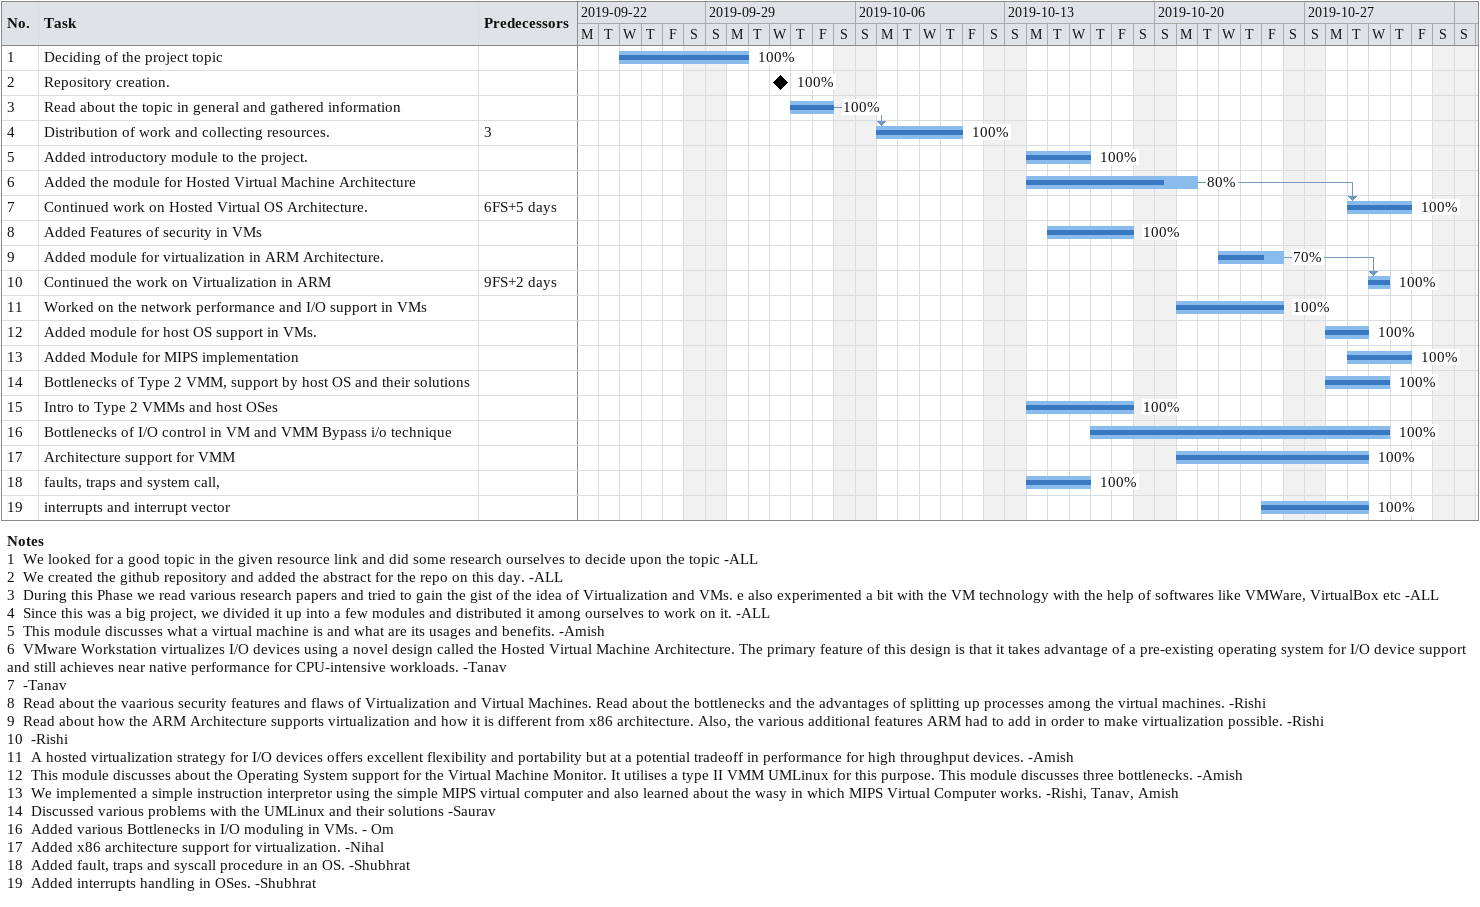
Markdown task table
| ID | Task | Start | Finish | Predecessors | % complete |
|---|---|---|---|---|---|
| 1 | Deciding of the project topic | 2019-09-25 | 2019-09-30 |  | 100 |
| 2 | Repository creation. (milestone) | 2019-10-02 | 2019-10-02 |  | 100 |
| 3 | Read about the topic in general and gathered information | 2019-10-03 | 2019-10-04 |  | 100 |
| 4 | Distribution of work and collecting resources. | 2019-10-07 | 2019-10-10 | 3 | 100 |
| 5 | Added introductory module to the project. | 2019-10-14 | 2019-10-16 |  | 100 |
| 6 | Added the module for Hosted Virtual Machine Architecture | 2019-10-14 | 2019-10-21 |  | 80 |
| 7 | Continued work on Hosted Virtual OS Architecture. | 2019-10-29 | 2019-10-31 | 6FS+5d | 100 |
| 8 | Added Features of security in VMs | 2019-10-15 | 2019-10-18 |  | 100 |
| 9 | Added module for virtualization in ARM Architecture. | 2019-10-23 | 2019-10-25 |  | 70 |
| 10 | Continued the work on Virtualization in ARM | 2019-10-30 | 2019-10-30 | 9FS+2d | 100 |
| 11 | Worked on the network performance and I/O support in VMs | 2019-10-21 | 2019-10-25 |  | 100 |
| 12 | Added module for host OS support in VMs. | 2019-10-28 | 2019-10-29 |  | 100 |
| 13 | Added Module for MIPS implementation | 2019-10-29 | 2019-10-31 |  | 100 |
| 14 | Bottlenecks of Type 2 VMM, support by host OS and their solutions | 2019-10-28 | 2019-10-30 |  | 100 |
| 15 | Intro to Type 2 VMMs and host OSes | 2019-10-14 | 2019-10-18 |  | 100 |
| 16 | Bottlenecks of I/O control in VM and VMM Bypass i/o technique | 2019-10-17 | 2019-10-30 |  | 100 |
| 17 | Architecture support for VMM | 2019-10-21 | 2019-10-29 |  | 100 |
| 18 | faults, traps and system call, | 2019-10-14 | 2019-10-16 |  | 100 |
| 19 | interrupts and interrupt vector | 2019-10-25 | 2019-10-29 |  | 100 |

Notes
- 1: We looked for a good topic in the given resource link and did some research ourselves to decide upon the topic -ALL
- 2: We created the github repository and added the abstract for the repo on this day. -ALL
- 3: During this Phase we read various research papers and tried to gain the gist of the idea of Virtualization and VMs. e also experimented a bit with the VM technology with the help of softwares like VMWare, VirtualBox etc -ALL
- 4: Since this was a big project, we divided it up into a few modules and distributed it among ourselves to work on it. -ALL
- 5: This module discusses what a virtual machine is and what are its usages and benefits. -Amish
- 6: VMware Workstation virtualizes I/O devices using a novel design called the Hosted Virtual Machine Architecture. The primary feature of this design is that it takes advantage of a pre-existing operating system for I/O device support and still achieves near native performance for CPU-intensive workloads. -Tanav
- 7: -Tanav
- 8: Read about the vaarious security features and flaws of Virtualization and Virtual Machines. Read about the bottlenecks and the advantages of splitting up processes among the virtual machines. -Rishi
- 9: Read about how the ARM Architecture supports virtualization and how it is different from x86 architecture. Also, the various additional features ARM had to add in order to make virtualization possible. -Rishi
- 10: -Rishi
- 11: A hosted virtualization strategy for I/O devices offers excellent flexibility and portability but at a potential tradeoff in performance for high throughput devices. -Amish
- 12: This module discusses about the Operating System support for the Virtual Machine Monitor. It utilises a type II VMM UMLinux for this purpose. This module discusses three bottlenecks. -Amish
- 13: We implemented a simple instruction interpretor using the simple MIPS virtual computer and also learned about the wasy in which MIPS Virtual Computer works. -Rishi, Tanav, Amish
- 14: Discussed various problems with the UMLinux and their solutions -Saurav
- 16: Added various Bottlenecks in I/O moduling in VMs. - Om
- 17: Added x86 architecture support for virtualization. -Nihal
- 18: Added fault, traps and syscall procedure in an OS. -Shubhrat
- 19: Added interrupts handling in OSes. -Shubhrat
